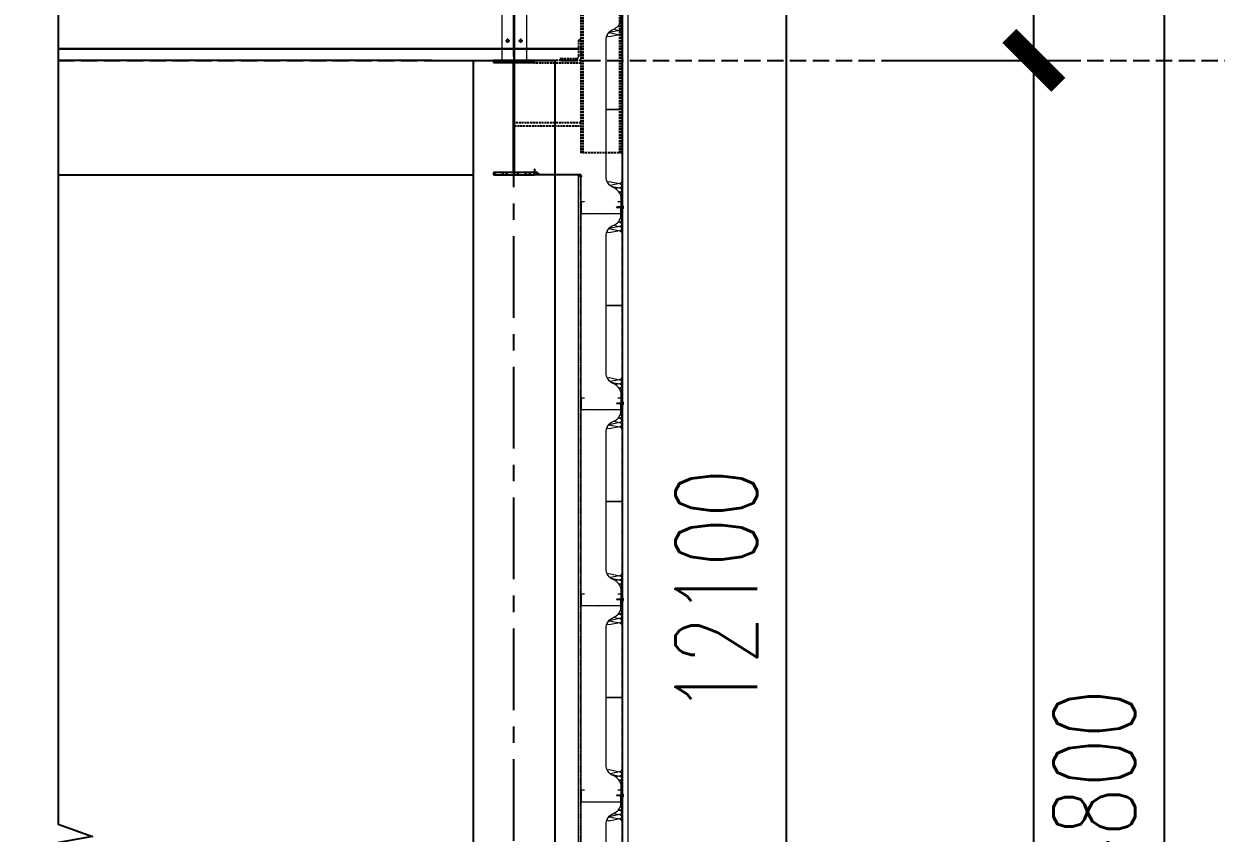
# Model space of a CAD drawing. Extents: x 220580 to 2027826, y -309201 to 71987.
# Drawn here: x 386657 to 393956, y -158310 to -153356 of the extents above; entities that cross this region are included whole.
import ezdxf
from ezdxf.enums import TextEntityAlignment as Align

# ---------------------------------------------------------------- set-up
doc = ezdxf.new("R2010")
doc.units = 0
for name, pattern in [('__DASH', [0.35, 0.25, -0.1]), ('CENTER', [2, 1.25, -0.25, 0.25, -0.25]), ('DASH', [0.35, 0.25, -0.1]), ('ZN-DASH', [0.35, 0.25, -0.1]), ('ZN-DOT', [0.25, 0, -0.25])]:
    doc.linetypes.add(name, pattern=pattern)
for name, color, linetype in [('!ZN1-填充-8', 8, 'Continuous'), ('!ZN4-配件-11', 11, 'Continuous'), ('!ZN5-钢材断面-2', 2, 'Continuous'), ('!ZN6-层高线-8', 8, 'ZN-DOT'), ('!ZN6-虚线-8', 8, 'ZN-DASH'), ('1 轴线 辅助线', 1, 'CENTER'), ('3符号', 173, 'Continuous'), ('A-LIN-V', 9, 'Continuous'), ('DIM', 173, 'Continuous'), ('Steel', 4, 'Continuous'), ('建-墙-填充', 8, 'Continuous'), ('建-柱-钢', 9, 'Continuous')]:
    doc.layers.add(name, color=color, linetype=linetype)
doc.layers.add('0_INSULATION', color=252, linetype='Continuous', lineweight=9, transparency=0.2)
for name, color, linetype, lineweight in [('0_PURLIN-CON', 253, 'Continuous', 15), ('0_SCREW RIVET', 4, 'Continuous', 15), ('S-dim', 81, 'Continuous', 0), ('彩钢板', 6, 'Continuous', 15), ('防火岩棉', 252, 'Continuous', 13)]:
    doc.layers.add(name, color=color, linetype=linetype, lineweight=lineweight)
doc.styles.add('DHTEXT-1', font='ROMANS.shx', dxfattribs={"width": 0.7, "bigfont": 'CHINESE.shx'})
doc.dimstyles.new('ZN200', dxfattribs={"dimscale": 200, "dimtxt": 2.5, "dimasz": 1.5, "dimexe": 1, "dimexo": 2, "dimgap": 0.9, "dimtad": 1, "dimdec": 0, "dimdsep": 46, "dimtxsty": 'DHTEXT-1', "dimblk": 'ARCHTICK', "dimcen": 2.5, "dimclrd": 173, "dimclre": 173, "dimclrt": 7, "dimazin": 2, "dimtfac": 1, "dimtdec": 0, "dimtix": 1, "dimtmove": 2, "dimatfit": 3, "dimfxl": 0, "dimtolj": 1, "dimtzin": 0, "dimarcsym": 0})

# ---------------------------------------------------------------- blocks, each defined once
blk = doc.blocks.new('_ArchTick')
at = {"color": 0, "linetype": 'ByBlock', "const_width": 0.4}
blk.add_lwpolyline([(-0.5, -0.5), (0.5, 0.5)], dxfattribs=at)
blk = doc.blocks.new('*D624')
at = {"layer": 'Defpoints', "color": 0, "ltscale": 2, "transparency": 16777216}
for p in [(391506.8, -153579.4), (392840.2, -153579.4), (391506.8, -165279.4)]:
    blk.add_point(p, dxfattribs=at)
at = {"layer": 'DIM', "color": 173, "linetype": 'ByBlock', "lineweight": -2, "ltscale": 2, "transparency": 16777216}
for p, q in [((391906.8, -153579.4), (393040.2, -153579.4)), ((392840.2, -165279.4), (392840.2, -153579.4)), ((391906.8, -165279.4), (393040.2, -165279.4))]:
    blk.add_line(p, q, dxfattribs=at)
at = {"layer": 'DIM', "color": 173, "lineweight": -2, "ltscale": 2, "transparency": 16777216, "xscale": 300, "yscale": 300, "zscale": 300}
for p, rotation in [((392840.2, -153579.4), 90), ((392840.2, -165279.4), 270)]:
    blk.add_blockref('_ArchTick', p, dxfattribs=dict(at, rotation=rotation))
at = {"layer": 'DIM', "color": 7, "ltscale": 2, "transparency": 16777216, "insert": (392410.2, -159429.4), "char_height": 500, "attachment_point": 5, "rotation": 90, "style": 'DHTEXT-1'}
blk.add_mtext('\\A1;11700', dxfattribs=at)
blk = doc.blocks.new('*D625')
at = {"layer": 'Defpoints', "color": 0, "ltscale": 2, "transparency": 16777216}
for p in [(391506.8, -150779.4), (392840.2, -150779.4), (391506.8, -153579.4)]:
    blk.add_point(p, dxfattribs=at)
at = {"layer": 'DIM', "color": 173, "linetype": 'ByBlock', "lineweight": -2, "ltscale": 2, "transparency": 16777216}
for p, q in [((391906.8, -150779.4), (393040.2, -150779.4)), ((392840.2, -153579.4), (392840.2, -150779.4)), ((391906.8, -153579.4), (393040.2, -153579.4))]:
    blk.add_line(p, q, dxfattribs=at)
at = {"layer": 'DIM', "color": 173, "lineweight": -2, "ltscale": 2, "transparency": 16777216, "xscale": 300, "yscale": 300, "zscale": 300}
for p, rotation in [((392840.2, -150779.4), 90), ((392840.2, -153579.4), 270)]:
    blk.add_blockref('_ArchTick', p, dxfattribs=dict(at, rotation=rotation))
at = {"layer": 'DIM', "color": 7, "ltscale": 2, "transparency": 16777216, "insert": (392410.2, -152179.4), "char_height": 500, "attachment_point": 5, "rotation": 90, "style": 'DHTEXT-1'}
blk.add_mtext('\\A1;2800', dxfattribs=at)
blk = doc.blocks.new('*D626')
at = {"layer": 'Defpoints', "color": 0, "ltscale": 2, "transparency": 16777216}
for p in [(392306.8, -150779.4), (393640.2, -150779.4), (392306.8, -165579.4)]:
    blk.add_point(p, dxfattribs=at)
at = {"layer": 'DIM', "color": 173, "linetype": 'ByBlock', "lineweight": -2, "ltscale": 2, "transparency": 16777216}
for p, q in [((392706.8, -150779.4), (393840.2, -150779.4)), ((393640.2, -165579.4), (393640.2, -150779.4)), ((392706.8, -165579.4), (393840.2, -165579.4))]:
    blk.add_line(p, q, dxfattribs=at)
at = {"layer": 'DIM', "color": 173, "lineweight": -2, "ltscale": 2, "transparency": 16777216, "xscale": 300, "yscale": 300, "zscale": 300}
for p, rotation in [((393640.2, -150779.4), 90), ((393640.2, -165579.4), 270)]:
    blk.add_blockref('_ArchTick', p, dxfattribs=dict(at, rotation=rotation))
at = {"layer": 'DIM', "color": 7, "ltscale": 2, "transparency": 16777216, "insert": (393210.2, -158179.4), "char_height": 500, "attachment_point": 5, "rotation": 90, "style": 'DHTEXT-1'}
blk.add_mtext('\\A1;14800', dxfattribs=at)
blk = doc.blocks.new('*D627')
at = {"layer": 'Defpoints', "color": 0, "ltscale": 2, "transparency": 16777216}
for p in [(390241.3, -150779.4), (391326.4, -150779.4), (390656.1, -162879.4)]:
    blk.add_point(p, dxfattribs=at)
at = {"layer": 'DIM', "color": 173, "linetype": 'ByBlock', "lineweight": -2, "ltscale": 2, "transparency": 16777216}
for p, q in [((390641.3, -150779.4), (391526.4, -150779.4)), ((391326.4, -162879.4), (391326.4, -150779.4)), ((391056.1, -162879.4), (391526.4, -162879.4))]:
    blk.add_line(p, q, dxfattribs=at)
at = {"layer": 'DIM', "color": 173, "lineweight": -2, "ltscale": 2, "transparency": 16777216, "xscale": 300, "yscale": 300, "zscale": 300}
for p, rotation in [((391326.4, -150779.4), 90), ((391326.4, -162879.4), 270)]:
    blk.add_blockref('_ArchTick', p, dxfattribs=dict(at, rotation=rotation))
at = {"layer": 'DIM', "color": 7, "ltscale": 2, "transparency": 16777216, "insert": (390896.4, -156829.4), "char_height": 500, "attachment_point": 5, "rotation": 90, "style": 'DHTEXT-1'}
blk.add_mtext('\\A1;12100', dxfattribs=at)
blk = doc.blocks.new('$紧固件$00000145')
at = {"layer": '0_SCREW RIVET'}
for p, q in [((-1.7, 9.4), (-1.7, 7.2)), ((-1.7, 6.7), (-1.7, 5)), ((-1.7, 4.5), (-1.7, 2.8)), ((-1.7, 2.3), (-1.7, 0.6)), ((-1.7, 0.1), (-1.7, -1.6)), ((2.8, 9.4), (2.8, 7.6)), ((2.8, 7.1), (2.8, 5.4)), ((2.8, 4.9), (2.8, 3.2)), ((2.8, 2.7), (2.8, 1)), ((2.8, 0.5), (2.8, -1.2)), ((-1.7, -2.1), (-1.7, -3.8)), ((-1.7, -4.3), (-1.7, -6)), ((-1.7, -6.5), (-1.7, -8.2)), ((-1.7, -8.7), (-1.7, -10.5)), ((-1.7, -11), (-1.7, -12.7)), ((-1.7, -13.2), (-1.7, -14.9)), ((-1.7, -15.4), (-1.7, -17.1)), ((-1.7, -17.6), (-1.7, -19.3)), ((-1.7, -19.8), (-1.7, -24.8)), ((-1.7, -24.8), (0.5, -26.6)), ((0.5, -26.6), (2.8, -24.8)), ((2.8, -1.7), (2.8, -3.4)), ((2.8, -3.9), (2.8, -5.6)), ((2.8, -6.1), (2.8, -7.8)), ((2.8, -8.3), (2.8, -10.1)), ((2.8, -10.6), (2.8, -12.3)), ((2.8, -12.8), (2.8, -14.5)), ((2.8, -15), (2.8, -16.7)), ((2.8, -17.2), (2.8, -18.9)), ((2.8, -19.4), (2.8, -24.8))]:
    blk.add_line(p, q, dxfattribs=at)
blk.add_lwpolyline([(-6.5, 12.1, -0.414214), (-2.5, 16.1), (3.5, 16.1, -0.414214), (7.5, 12.1), (7.5, 12.2), (7.5, 11.4), (-6.5, 11.4), (-6.5, 12.2)], format="xyb", close=True, dxfattribs=at)
for points in [[(-4, 11.4), (5, 11.4), (5, 9.4), (-4, 9.4)], [(-1.7, 6.7), (2.8, 7.1), (3.3, 7.4), (2.8, 7.6), (-1.7, 7.2), (-2.2, 6.9)], [(-1.7, 4.5), (2.8, 4.9), (3.3, 5.2), (2.8, 5.4), (-1.7, 5), (-2.2, 4.7)], [(-1.7, 2.3), (2.8, 2.7), (3.3, 3), (2.8, 3.2), (-1.7, 2.8), (-2.2, 2.5)], [(-1.7, 0.1), (2.8, 0.5), (3.3, 0.8), (2.8, 1), (-1.7, 0.6), (-2.2, 0.3)], [(-1.7, -2.1), (2.8, -1.7), (3.3, -1.4), (2.8, -1.2), (-1.7, -1.6), (-2.2, -1.9)], [(-1.7, -4.3), (2.8, -3.9), (3.3, -3.6), (2.8, -3.4), (-1.7, -3.8), (-2.2, -4.1)], [(-1.7, -6.5), (2.8, -6.1), (3.3, -5.8), (2.8, -5.6), (-1.7, -6), (-2.2, -6.3)], [(-1.7, -8.7), (2.8, -8.3), (3.3, -8.1), (2.8, -7.8), (-1.7, -8.2), (-2.2, -8.5)], [(-1.7, -11), (2.8, -10.6), (3.3, -10.3), (2.8, -10.1), (-1.7, -10.5), (-2.2, -10.7)], [(-1.7, -13.2), (2.8, -12.8), (3.3, -12.5), (2.8, -12.3), (-1.7, -12.7), (-2.2, -13)], [(-1.7, -15.4), (2.8, -15), (3.3, -14.7), (2.8, -14.5), (-1.7, -14.9), (-2.2, -15.2)], [(-1.7, -17.6), (2.8, -17.2), (3.3, -16.9), (2.8, -16.7), (-1.7, -17.1), (-2.2, -17.4)]]:
    blk.add_lwpolyline(points, close=True, dxfattribs=at)
for points in [[(1.7, -19), (-1.7, -19.3), (-2.2, -19.6), (-1.7, -19.8), (1.6, -19.5)], [(0.5, -26.6), (1.9, -18), (2.5, -19.4), (2.5, -19.4), (2.8, -19.9)], [(2.3, -18.9), (2.8, -18.9), (3.3, -19.1), (2.8, -19.4), (2.5, -19.4)]]:
    blk.add_lwpolyline(points, dxfattribs=at)
blk = doc.blocks.new('*U611')
at = {"layer": '0_INSULATION'}
for p, q in [((114761.4, -53978.9), (114793, -53985.5)), ((114793, -53985.5), (114764.4, -53991.4)), ((114766.5, -53993.1), (114793, -53998.6)), ((114793, -53998.6), (114781.2, -54001)), ((114793, -54116.6), (114761.4, -54123.2)), ((114774.8, -54112.8), (114793, -54116.6)), ((114793, -54103.5), (114787.5, -54104.6)), ((114789.3, -54102.7), (114793, -54103.5)), ((114761.4, -54123.2), (114793, -54129.7)), ((114793, -54129.7), (114761.4, -54136.3))]:
    blk.add_line(p, q, dxfattribs=at)
blk.add_lwpolyline([(114802.2, -53758.1), (114802.2, -54358.1), (114752.2, -54358.1), (114752.2, -54147.5, -0.323318), (114775.7, -54112.5, 0.242761), (114797.7, -54086.4), (114798.1, -54027, 0.256774), (114775.7, -53998.1, -0.323318), (114752.2, -53963.1), (114752.2, -53758.1)], format="xyb", close=True, dxfattribs=at)
at = {"layer": '0_INSULATION', "extrusion": (0, 0, -1)}
for centre, start_param, end_param in [((114761.4, -53985.5), 5.406397, 6.283185), ((114793, -53978.9), 1.570796, 3.141593), ((114793, -53992), 0, 1.570796), ((114793, -53992), 1.570796, 3.141593), ((114793, -54005.2), 0, 1.570796), ((114793, -54005.2), 1.570796, 3.141593), ((114793, -54018.3), 0, 1.570796), ((114793, -54018.3), 1.570796, 2.416555), ((114793, -54096.9), 1.570796, 3.141593), ((114793, -54110), 0, 1.570796), ((114793, -54110), 1.570796, 3.141593), ((114793, -54123.1), 0, 1.570796), ((114793, -54096.9), 0.524657, 1.570796), ((114761.4, -54129.7), 3.141593, 4.407145), ((114761.4, -54129.7), 6.139662, 6.283185), ((114761.4, -54116.6), 3.141593, 3.269368), ((114793, -54123.1), 1.570796, 3.141593), ((114793, -54136.3), 0, 1.570796)]:
    blk.add_ellipse(centre, major_axis=(0, 6.56), ratio=0.988253, start_param=start_param, end_param=end_param, dxfattribs=at)
blk = doc.blocks.new('*U1967')
at = {"layer": '0_PURLIN-CON', "linetype": 'ByBlock', "lineweight": -2}
h = blk.add_hatch(dxfattribs=at)
h.set_pattern_fill('ANSI32', color=256, scale=2, angle=2.86241)
h.set_pattern_definition([(47.862405, (-81115.591, 63372.253), (-7.0631283, 6.3904494), []), (47.862405, (-81111.1065, 63372.477), (-7.0631283, 6.3904494), [])])
edge = h.paths.add_edge_path()
edge.add_line((75, 20), (75, 5))
edge.add_arc((70, 5), 5, -90, 0, ccw=False)
edge.add_line((70, 0), (5, 0))
edge.add_arc((5, 5), 5, 180, 270, ccw=False)
edge.add_line((0, 5), (0, 245))
edge.add_arc((5, 245), 5, 90, 180, ccw=False)
edge.add_line((5, 250), (70, 250))
edge.add_arc((70, 245), 5, 0, 90, ccw=False)
edge.add_line((75, 245), (75, 230))
edge.add_line((75, 230), (73, 230))
edge.add_line((73, 230), (73, 245))
edge.add_arc((70, 245), 3, 0, 90)
edge.add_line((70, 248), (5, 248))
edge.add_arc((5, 245), 3, 90, 180)
edge.add_line((2, 245), (2, 5))
edge.add_arc((5, 5), 3, 180, 270)
edge.add_line((5, 2), (70, 2))
edge.add_arc((70, 5), 3, 270, 360)
edge.add_line((73, 5), (73, 20))
edge.add_line((73, 20), (75, 20))
at = {"color": 0, "linetype": 'ByBlock'}
for p in [(0, 250), (75, 250), (0, 0), (75, 0)]:
    blk.add_point(p, dxfattribs=at)
at = {"layer": '0_PURLIN-CON', "linetype": 'ByBlock', "lineweight": -2}
blk.add_lwpolyline([(75, 20), (75, 5, -0.414214), (70, 0), (5, 0, -0.414214), (0, 5), (0, 245, -0.414214), (5, 250), (70, 250, -0.414214), (75, 245), (75, 230), (73, 230), (73, 245, 0.414214), (70, 248), (5, 248, 0.414214), (2, 245), (2, 5, 0.414214), (5, 2), (70, 2, 0.414214), (73, 5), (73, 20)], format="xyb", close=True, dxfattribs=at)
blk = doc.blocks.new('A$C730cbf65')
at = {"layer": 'Steel', "color": 8, "linetype": '__DASH', "ltscale": 50}
for p, q in [((84, 2650), (84, 406.5)), ((334, 2650), (84, 2650)), ((96, 2650), (96, 406.5)), ((322, 2650), (322, 406.5)), ((334, 2650), (334, 406.5)), ((84, 406.5), (84, -565.3)), ((96, 406.5), (96, -565.3)), ((322, 406.5), (322, -565.3)), ((334, 406.5), (334, -565.3)), ((84, 0), (-200, 0)), ((84, -18), (-200, -18)), ((84, -382), (-321, -382)), ((-321, -400), (84, -400)), ((334, -565.3), (84, -565.3))]:
    blk.add_line(p, q, dxfattribs=at)
blk.add_lwpolyline([(84, 0), (-41, 0), (-41, 8, -0.414214), (-37, 12), (58, 12, 0.414214), (72, 26), (72, 121, -0.414214), (76, 125), (84, 125), (84, 0)], format="xyb", dxfattribs=at)
blk = doc.blocks.new('*U1971')
at = {"color": 0, "linetype": 'CENTER', "ltscale": 3}
blk.add_line((6.6, 0), (-2.5, 0), dxfattribs=at)
at = {"linetype": 'ByBlock', "lineweight": -2, "ltscale": 10}
for p, q in [((-1.2, -3), (-1.2, 3)), ((0, 4.2), (0, -4.2)), ((2.1, 2), (0, 2)), ((2.1, 2.5), (2.1, -2.5)), ((2.1, -2), (0, -2))]:
    blk.add_line(p, q, dxfattribs=at)
for centre, radius, start, end in [((4.4, 0), 5.96, 160.39505, 199.60495), ((0, 3), 1.2, 90, 180), ((3.6, 2.5), 1.5, 348.44804, 180), ((12.8, 0), 8, 164.33085, 195.66915), ((2.8, 0), 2.67, 323.22662, 36.78433), ((0, -3), 1.2, 180, 270), ((3.6, -2.5), 1.5, 180, 11.55196)]:
    blk.add_arc(centre, radius, start, end, dxfattribs=at)
at = {"layer": 'Defpoints', "color": 0, "ltscale": 10, "style": 'DHTEXT-1', "width": 0.7}
blk.add_text('D4', height=1, rotation=90, dxfattribs=at).set_placement((4, -1.8), align=Align.CENTER)
blk = doc.blocks.new('ZN-角钢30X30X3')
at = {"layer": '!ZN1-填充-8'}
h = blk.add_hatch(dxfattribs=at)
h.set_pattern_fill('ANSI32', color=256, scale=0.5, style=0)
edge = h.paths.add_edge_path()
edge.add_line((0, 0), (0, 30))
edge.add_line((0, 30), (2, 30))
edge.add_arc((2, 29), 1, 360, 450, ccw=False)
edge.add_line((3, 29), (3, 7.5))
edge.add_arc((7.5, 7.5), 4.5, 180, 270)
edge.add_line((7.5, 3), (29, 3))
edge.add_arc((29, 2), 1, 360, 450, ccw=False)
edge.add_line((30, 2), (30, 0))
edge.add_line((30, 0), (0, 0))
at = {"layer": '!ZN5-钢材断面-2'}
blk.add_lwpolyline([(0, 0), (0, 30), (2, 30, -0.414214), (3, 29), (3, 7.5, 0.414214), (7.5, 3), (29, 3, -0.414214), (30, 2), (30, 0), (0, 0)], format="xyb", dxfattribs=at)
blk = doc.blocks.new('*U2033')
at = {"layer": '!ZN5-钢材断面-2', "extrusion": (0, 0, -1), "zscale": -1, "rotation": 90}
blk.add_blockref('ZN-角钢30X30X3', (0, 0), dxfattribs=at)
blk = doc.blocks.new('*U605')
at = {"color": 0, "linetype": 'CENTER', "ltscale": 3}
blk.add_line((-1.6, 0), (17.6, 0), dxfattribs=at)
at = {"linetype": 'ByBlock', "ltscale": 10}
for p, q in [((0.2, 4.7), (0.2, -4.6)), ((3.8, 2.4), (4.5, -2.4)), ((5.4, 2.4), (6.1, -2.4)), ((7, 2.4), (7.7, -2.4)), ((8.6, 2.4), (9.3, -2.4)), ((9.4, -1.8), (2.8, -1.8))]:
    blk.add_line(p, q, dxfattribs=at)
for points in [[(0.2, -4.6), (0, -4.6), (0, 4.7), (0.2, 4.7), (2.8, 2.1), (2.8, 2), (2.8, -2)], [(4.1, -1.8), (3.4, 1.8), (3.8, 2.4), (4.1, 1.8), (4.8, -1.8), (4.5, -2.4)], [(5.7, -1.8), (5, 1.8), (5.4, 2.4), (5.7, 1.8), (6.4, -1.8), (6.1, -2.4)], [(7.3, -1.8), (6.6, 1.8), (7, 2.4), (7.3, 1.8), (8, -1.8), (7.7, -2.4)], [(8.9, -1.8), (8.2, 1.8), (8.6, 2.4), (8.9, 1.8), (9.6, -1.8), (9.3, -2.4)]]:
    blk.add_lwpolyline(points, close=True, dxfattribs=at)
blk.add_lwpolyline([(9.4, 1.8), (2.8, 1.8)], dxfattribs=at)
for points in [[(9.4, -1.8, -0.414214), (9.5, -1.9), (9.5, -2), (14.4, -2), (16, -0.2), (16, 0.2), (14.4, 2), (9.5, 2), (9.5, 1.9, -0.414214), (9.4, 1.8)], [(11.3, -2), (11.2, -1), (10.7, -1.3, -0.530462), (10, -1), (9.8, 0.1, -0.651316), (10.4, 0.5), (10.8, 0.2), (11.5, 0.6), (16, -0.2, -0.201226), (14.4, 2)]]:
    blk.add_lwpolyline(points, format="xyb", dxfattribs=at)
at = {"layer": 'Defpoints', "color": 0, "ltscale": 10, "style": 'DHTEXT-1', "width": 0.7}
blk.add_text('4.8', height=1, rotation=90, dxfattribs=at).set_placement((1.9, -1), align=Align.CENTER)
blk = doc.blocks.new('*U978')
at = {"color": 4}
for points in [[(-7, -1, 1), (9, -1, 1), (-7, -1, 1)], [(-5.4, -1, 1), (7.4, -1, 1), (-5.4, -1, 1)], [(-3, -1, 1), (5, -1, 1), (-3, -1, 1)], [(1, -3.8, 2.414214), (-1.8, -1, 2.414214)]]:
    blk.add_lwpolyline(points, format="xyb", dxfattribs=at)
blk.add_lwpolyline([(1, -8.3), (-5.7, -4.6), (-5.7, 2.6), (1, 6.3), (7.7, 2.6), (7.7, -4.6), (1, -8.3)], dxfattribs=at)
at = {"color": 1, "linetype": 'CENTER', "ltscale": 3}
for points in [[(1, 11.8), (1, -13.8)], [(-11.8, -1), (13.8, -1)]]:
    blk.add_lwpolyline(points, dxfattribs=at)
blk = doc.blocks.new('4356')
at = {"layer": 'S-dim', "ltscale": 10}
for p, q in [((1239454.8, -86062.1), (1239604.8, -86062.1)), ((1239454.8, -86062.1), (1239454.8, -86402.1)), ((1239526.8, -86062.1), (1239526.8, -86402.1)), ((1239532.8, -86062.1), (1239532.8, -86402.1)), ((1239604.8, -86062.1), (1239604.8, -86402.1)), ((1239454.8, -86402.1), (1239604.8, -86402.1))]:
    blk.add_line(p, q, dxfattribs=at)
at = {"xscale": 1.010860484544767, "yscale": 1.010860484544767, "zscale": 1.010860484544767}
for p in [(1239488.8, -86101.1), (1239568.8, -86101.1), (1239488.8, -86281.1), (1239568.8, -86281.1)]:
    blk.add_blockref('*U978', p, dxfattribs=at)
blk = doc.blocks.new('20250910150331')
at = {"layer": '建-墙-填充'}
h = blk.add_hatch(dxfattribs=at)
h.set_pattern_fill('金属', color=256, scale=20, style=0)
h.set_pattern_definition([(45, (1563016.767, -568157.45), (-35.355339, 35.355339), []), (45, (1563040.337, -568157.45), (-35.355339, 35.355339), [])])
h.paths.add_polyline_path([(274.8, 11800), (24.8, 11800), (24.8, 11786), (145.8, 11786), (145.8, 11114), (24.8, 11114), (24.8, 11100), (274.8, 11100), (274.8, 11114), (153.8, 11114), (153.8, 11786), (274.8, 11786)])
at = {"layer": '!ZN6-虚线-8', "ltscale": 30}
for p, q in [((814.6, 2540.9), (814.6, 14564.8)), ((558.2, 11100), (558.2, 2529.5, 0))]:
    blk.add_line(p, q, dxfattribs=at)
at = {"color": 6, "ltscale": 10}
for p, q in [((-2637.4, 11873), (551.7, 11873)), ((-2637.4, 11870), (551.7, 11870))]:
    blk.add_line(p, q, dxfattribs=at)
at = {"layer": 'A-LIN-V'}
for p, q in [((-350, 11800), (-2640.4, 11800)), ((-350, 11800), (399.8, 11800)), ((-100.2, 11800), (-100.2, 100)), ((399.8, 11800), (399.8, 0)), ((-2640.4, 11100), (-100.2, 11100))]:
    blk.add_line(p, q, dxfattribs=at)
at = {"layer": '建-柱-钢'}
for p, q in [((274.8, 11800), (24.8, 11800)), ((274.8, 11800), (24.8, 11800)), ((24.8, 11800), (24.8, 11786)), ((24.8, 11786), (145.8, 11786)), ((145.8, 11786), (145.8, 11114)), ((153.8, 11114), (153.8, 11786)), ((153.8, 11786), (274.8, 11786)), ((274.8, 11786), (274.8, 11800)), ((145.8, 11114), (24.8, 11114)), ((24.8, 11114), (24.8, 11100)), ((24.8, 11100), (274.8, 11100)), ((24.8, 11100), (274.8, 11100)), ((274.8, 11114), (153.8, 11114)), ((274.8, 11100), (274.8, 11114))]:
    blk.add_line(p, q, dxfattribs=at)
at = {"layer": '彩钢板', "color": 1}
for p, q in [((813.8, 2540.9), (813.8, 14564.8)), ((849.8, 2540.9), (849.8, 14564.8))]:
    blk.add_line(p, q, dxfattribs=at)
at = {"layer": '彩钢板'}
for p, q in [((560.3, 11101.5), (275.8, 11101.5)), ((275.8, 11100), (558.8, 11100)), ((542.8, 11100), (542.8, 2529.5, 0)), ((558.8, 11100), (558.8, 2529.5, 0)), ((560.3, 11101.5), (560.3, 11081.5)), ((560.3, 11081.5), (558.8, 11081.5))]:
    blk.add_line(p, q, dxfattribs=at)
at = {"layer": '彩钢板', "ltscale": 200}
blk.add_line((275.8, 11100), (275.8, 11101.5), dxfattribs=at)
at = {"layer": '彩钢板', "ltscale": 50}
blk.add_line((558.8, 11081.5), (558.8, 11100), dxfattribs=at)
at = {"layer": '防火岩棉', "color": 0, "const_width": 3.75, "elevation": 0}
blk.add_lwpolyline([(812.4, 2541.8), (812.4, 14565.3)], dxfattribs=at)
at = {"layer": '!ZN4-配件-11'}
blk.add_blockref('*U2033', (274.8, 11101.5), dxfattribs=at)
at = {"layer": '!ZN4-配件-11', "color": 1}
for name, p, rotation in [('*U605', (289.2, 11100), 90), ('*U1971', (560.3, 11090.8), 180)]:
    blk.add_blockref(name, p, dxfattribs=dict(at, rotation=rotation))
at = {"xscale": 2, "yscale": 2, "zscale": 2}
for p in [(-228790.6, 120216.3), (-228790.6, 119016.3), (-228790.6, 117816.3), (-228790.6, 116616.3), (-228790.6, 115416.3)]:
    blk.add_blockref('*U611', p, dxfattribs=at)
at = {"xscale": -1, "rotation": 270}
for p in [(805.2, 10899.5), (805.2, 9699.5), (805.2, 8499.5), (805.2, 7299.5)]:
    blk.add_blockref('$紧固件$00000145', p, dxfattribs=at)
at = {"layer": '0_PURLIN-CON', "extrusion": (-1.22465e-16, 1.09242e-25, -1), "xscale": -1, "rotation": 270}
for p in [(-808.8, 10860), (-808.8, 9660), (-808.8, 8460), (-808.8, 7260)]:
    blk.add_blockref('*U1967', p, dxfattribs=at)
at = {"layer": 'S-dim'}
blk.add_blockref('4356', (-1239379, 98202.1), dxfattribs=at)
at = {"layer": 'Steel', "ltscale": 200}
blk.add_blockref('A$C730cbf65', (474.8, 11800), dxfattribs=at)

msp = doc.modelspace()

# ---------------------------------------------------------------- linework, layer by layer
at = {"layer": '!ZN6-层高线-8', "linetype": 'DASH', "ltscale": 400}
msp.add_line((386867.3, -153579.4), (396235, -153579.4), dxfattribs=at)
at = {"layer": '1 轴线 辅助线', "ltscale": 400}
msp.add_line((389657.5, -167956.2), (389657.5, -148390.8), dxfattribs=at)
at = {"layer": '3符号'}
msp.add_lwpolyline([(386867.3, -149061), (386867.3, -158254.5), (387077.3, -158330.9), (386657.3, -158405), (386867.3, -158479.5), (386867.3, -167673)], dxfattribs=at)

# ---------------------------------------------------------------- dimensions: what is measured, and where the dimension line sits
at = {"layer": 'DIM', "ltscale": 2}
dim = msp.add_linear_dim(base=(391326.4, -150779.4), p1=(390656.1, -162879.4), p2=(390241.3, -150779.4), angle=90, dimstyle='ZN200', dxfattribs=at)
dim.commit()
dim.dimension.update_dxf_attribs({"geometry": '*D627', "text_midpoint": (390896.4, -156829.4)})
for p1, p2, picture, middle in [((391506.8, -153579.4), (391506.8, -150779.4), '*D625', (392410.2, -152179.4)), ((392306.8, -165579.4), (392306.8, -150779.4), '*D626', (393210.2, -158179.4)), ((391506.8, -165279.4), (391506.8, -153579.4), '*D624', (392410.2, -159429.4))]:
    dim = msp.add_aligned_dim(p1=p1, p2=p2, distance=-1333.3, dimstyle='ZN200', dxfattribs=at)
    dim.commit()
    dim.dimension.update_dxf_attribs({"geometry": picture, "text_midpoint": middle})

# ---------------------------------------------------------------- next in the draw order: block references
at = {"ltscale": 200}
msp.add_blockref('20250910150331', (389507.7, -165379.4), dxfattribs=at)

doc.saveas('drawing.dxf')
